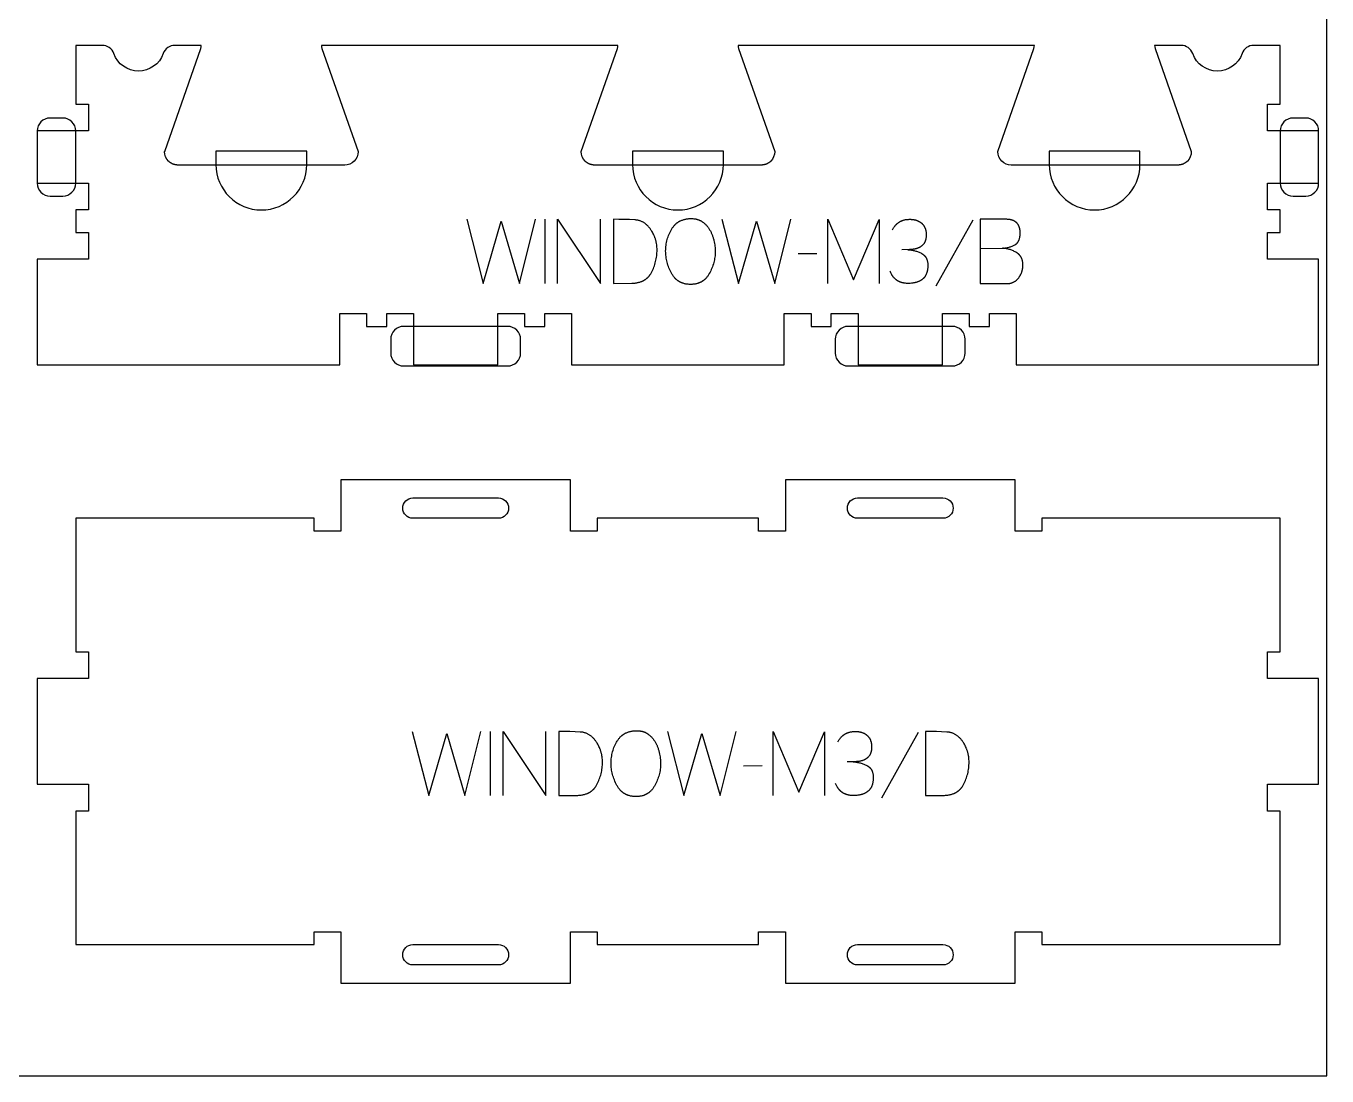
# Model space of a CAD drawing. Extents: x 0 to 4485, y 0 to 8771.
# Drawn here: x 2203 to 2812, y 3763 to 4254 of the extents above; entities that cross this region are included whole.
import ezdxf

# ---------------------------------------------------------------- set-up
doc = ezdxf.new("R2010")
doc.units = 0
for name, color, linetype in [('0_SHEET_SPRUCEPLY_2440X122', 1, 'CONTINUOUS'), ('1_ANYTOOL_1MMDEEP_LABELS_S', 2, 'CONTINUOUS'), ('3_ANYTOOL_CUTTHROUGH_INSID', 4, 'CONTINUOUS'), ('4_ANYTOOL_CUTTHROUGH_OUTSI', 5, 'CONTINUOUS'), ('5_ANYTOOL_HALF_MILL_9MM_IN', 3, 'CONTINUOUS')]:
    doc.layers.add(name, color=color, linetype=linetype)

msp = doc.modelspace()

# ---------------------------------------------------------------- linework, layer by layer
at = {"layer": '0_SHEET_SPRUCEPLY_2440X122'}
msp.add_lwpolyline([(371.7, 4982.59), (371.7, 3762.59), (2811.7, 3762.59), (2811.7, 4982.59)], close=True, dxfattribs=at)
at = {"layer": '1_ANYTOOL_1MMDEEP_LABELS_S', "color": 2}
for points in [[(2409.27, 4163.51), (2416.98, 4133.51), (2425.42, 4162.61), (2433.91, 4133.51), (2441.41, 4163.51)], [(2445.78, 4163.51), (2445.78, 4133.51)], [(2451.78, 4133.51), (2451.78, 4163.51), (2471.84, 4133.51), (2471.84, 4163.51)], [(2528.67, 4163.51), (2536.38, 4133.51), (2544.82, 4162.61), (2553.31, 4133.51), (2560.81, 4163.51)], [(2578.17, 4133.51), (2578.17, 4163.51), (2590.17, 4135.14), (2602.17, 4163.38), (2602.17, 4133.51)], [(2608.42, 4158.58), (2608.58, 4158.89), (2608.75, 4159.18), (2608.92, 4159.46), (2609.09, 4159.74), (2609.28, 4160), (2609.47, 4160.26), (2609.66, 4160.5), (2609.76, 4160.62), (2609.87, 4160.74), (2609.97, 4160.85), (2610.08, 4160.97), (2610.18, 4161.07), (2610.29, 4161.18), (2610.4, 4161.29), (2610.51, 4161.39), (2610.62, 4161.49), (2610.74, 4161.59), (2610.86, 4161.68), (2610.97, 4161.77), (2611.09, 4161.86), (2611.21, 4161.95), (2611.34, 4162.04), (2611.46, 4162.12), (2611.59, 4162.2), (2611.71, 4162.28), (2611.84, 4162.36), (2611.97, 4162.43), (2612.1, 4162.5), (2612.24, 4162.57), (2612.37, 4162.63), (2612.51, 4162.7), (2612.65, 4162.76), (2612.79, 4162.82), (2612.93, 4162.87), (2613.07, 4162.93), (2613.21, 4162.98), (2613.36, 4163.03), (2613.51, 4163.08), (2613.66, 4163.12), (2613.96, 4163.2), (2614.27, 4163.28), (2614.58, 4163.34), (2614.91, 4163.39), (2615.23, 4163.43), (2615.57, 4163.47), (2615.91, 4163.49), (2616.26, 4163.51), (2616.61, 4163.51), (2616.82, 4163.51), (2617.03, 4163.5), (2617.23, 4163.49), (2617.44, 4163.48), (2617.64, 4163.47), (2617.83, 4163.45), (2618.03, 4163.42), (2618.22, 4163.39), (2618.41, 4163.36), (2618.6, 4163.33), (2618.79, 4163.29), (2618.97, 4163.25), (2619.15, 4163.2), (2619.33, 4163.15), (2619.51, 4163.1), (2619.68, 4163.04), (2619.85, 4162.98), (2620.02, 4162.91), (2620.18, 4162.85), (2620.35, 4162.77), (2620.51, 4162.7), (2620.67, 4162.62), (2620.82, 4162.54), (2620.98, 4162.45), (2621.13, 4162.36), (2621.28, 4162.27), (2621.42, 4162.17), (2621.57, 4162.07), (2621.71, 4161.96), (2621.85, 4161.85), (2621.98, 4161.74), (2622.12, 4161.63), (2622.25, 4161.51), (2622.37, 4161.38), (2622.49, 4161.26), (2622.61, 4161.13), (2622.73, 4161), (2622.84, 4160.86), (2622.94, 4160.72), (2623.04, 4160.58), (2623.14, 4160.44), (2623.23, 4160.29), (2623.32, 4160.14), (2623.4, 4159.99), (2623.48, 4159.83), (2623.56, 4159.67), (2623.63, 4159.51), (2623.7, 4159.34), (2623.76, 4159.17), (2623.82, 4159), (2623.87, 4158.83), (2623.92, 4158.65), (2623.97, 4158.47), (2624.01, 4158.28), (2624.05, 4158.1), (2624.08, 4157.91), (2624.11, 4157.71), (2624.13, 4157.51), (2624.16, 4157.31), (2624.17, 4157.11), (2624.18, 4156.91), (2624.19, 4156.7), (2624.2, 4156.48), (2624.19, 4155.93), (2624.18, 4155.59), (2624.15, 4155.27), (2624.12, 4154.96), (2624.08, 4154.66), (2624.06, 4154.51), (2624.03, 4154.37), (2624, 4154.22), (2623.97, 4154.09), (2623.94, 4153.95), (2623.91, 4153.81), (2623.87, 4153.68), (2623.83, 4153.55), (2623.79, 4153.43), (2623.74, 4153.31), (2623.7, 4153.18), (2623.65, 4153.07), (2623.6, 4152.95), (2623.54, 4152.84), (2623.49, 4152.73), (2623.43, 4152.62), (2623.37, 4152.51), (2623.31, 4152.41), (2623.24, 4152.31), (2623.18, 4152.21), (2623.11, 4152.12), (2623.04, 4152.03), (2622.89, 4151.85), (2622.74, 4151.67), (2622.58, 4151.51), (2622.42, 4151.35), (2622.34, 4151.27), (2622.26, 4151.2), (2622.18, 4151.13), (2622.09, 4151.05), (2622.01, 4150.98), (2621.92, 4150.91), (2621.83, 4150.85), (2621.74, 4150.78), (2621.65, 4150.72), (2621.56, 4150.66), (2621.47, 4150.6), (2621.37, 4150.54), (2621.28, 4150.48), (2621.18, 4150.43), (2621.09, 4150.37), (2620.99, 4150.32), (2620.89, 4150.27), (2620.79, 4150.22), (2620.69, 4150.18), (2620.59, 4150.13), (2620.48, 4150.09), (2620.38, 4150.05), (2620.17, 4149.97), (2619.95, 4149.9), (2619.73, 4149.83), (2619.51, 4149.76), (2619.29, 4149.7), (2619.07, 4149.65), (2618.84, 4149.6), (2618.61, 4149.55), (2618.38, 4149.51), (2618.15, 4149.47), (2617.91, 4149.44), (2617.68, 4149.41), (2617.44, 4149.38), (2617.2, 4149.36), (2616.95, 4149.35), (2616.71, 4149.33), (2616.46, 4149.33), (2612.75, 4149.28)], [(2649.39, 4149.84), (2659.94, 4149.97), (2660.34, 4150), (2660.73, 4150.04), (2661.12, 4150.09), (2661.5, 4150.15), (2661.88, 4150.21), (2662.25, 4150.29), (2662.61, 4150.37), (2662.97, 4150.47), (2663.33, 4150.57), (2663.68, 4150.68), (2664.02, 4150.8), (2664.36, 4150.93), (2664.69, 4151.07), (2665.02, 4151.21), (2665.34, 4151.37), (2665.66, 4151.53), (2665.74, 4151.58), (2665.81, 4151.62), (2665.89, 4151.67), (2665.96, 4151.71), (2666.04, 4151.76), (2666.11, 4151.81), (2666.18, 4151.86), (2666.25, 4151.91), (2666.31, 4151.97), (2666.38, 4152.02), (2666.45, 4152.08), (2666.51, 4152.14), (2666.57, 4152.2), (2666.64, 4152.26), (2666.7, 4152.32), (2666.76, 4152.38), (2666.81, 4152.45), (2666.87, 4152.51), (2666.93, 4152.58), (2666.98, 4152.65), (2667.03, 4152.72), (2667.09, 4152.79), (2667.14, 4152.87), (2667.19, 4152.94), (2667.23, 4153.02), (2667.28, 4153.09), (2667.33, 4153.17), (2667.37, 4153.25), (2667.42, 4153.33), (2667.46, 4153.42), (2667.5, 4153.5), (2667.54, 4153.58), (2667.58, 4153.67), (2667.62, 4153.76), (2667.69, 4153.94), (2667.75, 4154.13), (2667.81, 4154.32), (2667.87, 4154.51), (2667.92, 4154.72), (2667.97, 4154.92), (2668.01, 4155.14), (2668.05, 4155.36), (2668.08, 4155.58), (2668.1, 4155.81), (2668.13, 4156.04), (2668.14, 4156.29), (2668.16, 4156.53), (2668.16, 4156.78), (2668.17, 4157.04), (2668.16, 4157.44), (2668.15, 4157.63), (2668.14, 4157.82), (2668.13, 4158.01), (2668.11, 4158.2), (2668.09, 4158.38), (2668.06, 4158.56), (2668.03, 4158.73), (2668, 4158.9), (2667.97, 4159.07), (2667.93, 4159.24), (2667.89, 4159.4), (2667.85, 4159.56), (2667.8, 4159.72), (2667.75, 4159.87), (2667.69, 4160.02), (2667.64, 4160.17), (2667.58, 4160.31), (2667.51, 4160.45), (2667.45, 4160.59), (2667.38, 4160.72), (2667.3, 4160.86), (2667.23, 4160.98), (2667.15, 4161.11), (2667.06, 4161.23), (2666.98, 4161.35), (2666.89, 4161.46), (2666.79, 4161.58), (2666.7, 4161.68), (2666.6, 4161.79), (2666.49, 4161.89), (2666.39, 4161.99), (2666.28, 4162.09), (2666.17, 4162.18), (2666.05, 4162.27), (2665.93, 4162.36), (2665.81, 4162.44), (2665.68, 4162.52), (2665.55, 4162.6), (2665.42, 4162.68), (2665.29, 4162.75), (2665.15, 4162.81), (2665.01, 4162.88), (2664.86, 4162.94), (2664.71, 4163), (2664.56, 4163.05), (2664.41, 4163.11), (2664.25, 4163.16), (2664.09, 4163.2), (2663.92, 4163.24), (2663.75, 4163.28), (2663.58, 4163.32), (2663.41, 4163.35), (2663.23, 4163.38), (2663.05, 4163.41), (2662.86, 4163.43), (2662.68, 4163.45), (2662.48, 4163.47), (2662.29, 4163.49), (2661.89, 4163.51), (2661.48, 4163.51), (2649.39, 4163.51)], [(2649.39, 4163.51), (2649.39, 4133.51), (2659.08, 4133.51), (2661.61, 4133.43), (2661.84, 4133.42), (2662.06, 4133.42), (2662.29, 4133.43), (2662.51, 4133.44), (2662.72, 4133.46), (2662.93, 4133.48), (2663.14, 4133.51), (2663.35, 4133.54), (2663.55, 4133.58), (2663.76, 4133.62), (2663.95, 4133.67), (2664.15, 4133.73), (2664.34, 4133.79), (2664.53, 4133.86), (2664.71, 4133.93), (2664.89, 4134.01), (2665.07, 4134.09), (2665.25, 4134.18), (2665.42, 4134.28), (2665.59, 4134.38), (2665.75, 4134.48), (2665.92, 4134.6), (2666.08, 4134.71), (2666.23, 4134.84), (2666.39, 4134.96), (2666.54, 4135.1), (2666.68, 4135.24), (2666.83, 4135.38), (2666.97, 4135.53), (2667.11, 4135.69), (2667.24, 4135.85), (2667.37, 4136.02), (2667.5, 4136.19), (2667.62, 4136.36), (2667.74, 4136.53), (2667.86, 4136.71), (2667.97, 4136.88), (2668.08, 4137.06), (2668.18, 4137.24), (2668.28, 4137.42), (2668.38, 4137.6), (2668.47, 4137.78), (2668.56, 4137.96), (2668.64, 4138.14), (2668.72, 4138.33), (2668.79, 4138.51), (2668.87, 4138.7), (2668.93, 4138.88), (2668.99, 4139.07), (2669.05, 4139.26), (2669.11, 4139.45), (2669.16, 4139.65), (2669.21, 4139.84), (2669.25, 4140.03), (2669.29, 4140.23), (2669.32, 4140.43), (2669.35, 4140.62), (2669.38, 4140.82), (2669.4, 4141.02), (2669.42, 4141.22), (2669.43, 4141.43), (2669.44, 4141.63), (2669.45, 4141.83), (2669.45, 4142.04), (2669.45, 4142.29), (2669.44, 4142.54), (2669.43, 4142.78), (2669.41, 4143.02), (2669.38, 4143.26), (2669.35, 4143.49), (2669.31, 4143.71), (2669.27, 4143.93), (2669.22, 4144.15), (2669.17, 4144.36), (2669.11, 4144.57), (2669.04, 4144.77), (2668.97, 4144.97), (2668.89, 4145.16), (2668.81, 4145.35), (2668.72, 4145.54), (2668.68, 4145.63), (2668.63, 4145.72), (2668.58, 4145.81), (2668.53, 4145.89), (2668.48, 4145.98), (2668.42, 4146.07), (2668.37, 4146.15), (2668.31, 4146.23), (2668.26, 4146.32), (2668.2, 4146.4), (2668.14, 4146.48), (2668.07, 4146.55), (2668.01, 4146.63), (2667.95, 4146.71), (2667.88, 4146.78), (2667.81, 4146.86), (2667.74, 4146.93), (2667.67, 4147), (2667.6, 4147.07), (2667.53, 4147.14), (2667.45, 4147.21), (2667.38, 4147.28), (2667.22, 4147.41), (2667.06, 4147.54), (2666.89, 4147.66), (2666.72, 4147.78), (2666.54, 4147.89), (2666.17, 4148.11), (2665.8, 4148.31), (2665.42, 4148.5), (2665.03, 4148.69), (2664.64, 4148.86), (2664.24, 4149.02), (2663.84, 4149.16), (2663.43, 4149.3), (2663.01, 4149.42), (2662.59, 4149.54), (2662.17, 4149.64), (2661.73, 4149.73), (2661.29, 4149.8), (2660.85, 4149.87), (2660.4, 4149.93), (2659.94, 4149.97)], [(2645.97, 4163.04), (2628.78, 4132.27)], [(2573.02, 4147.4), (2564.24, 4147.31)], [(2615.54, 4149.28), (2615.97, 4149.26), (2616.41, 4149.22), (2616.84, 4149.17), (2617.26, 4149.11), (2617.68, 4149.04), (2618.09, 4148.96), (2618.51, 4148.87), (2618.91, 4148.76), (2619.31, 4148.65), (2619.71, 4148.52), (2620.11, 4148.39), (2620.5, 4148.24), (2620.88, 4148.08), (2621.26, 4147.92), (2621.64, 4147.74), (2622.01, 4147.55), (2622.19, 4147.45), (2622.37, 4147.34), (2622.45, 4147.29), (2622.54, 4147.23), (2622.62, 4147.18), (2622.7, 4147.12), (2622.78, 4147.06), (2622.86, 4147), (2622.94, 4146.94), (2623.01, 4146.87), (2623.09, 4146.81), (2623.16, 4146.74), (2623.23, 4146.68), (2623.3, 4146.61), (2623.37, 4146.54), (2623.44, 4146.47), (2623.5, 4146.4), (2623.57, 4146.33), (2623.63, 4146.26), (2623.69, 4146.18), (2623.75, 4146.1), (2623.81, 4146.03), (2623.87, 4145.95), (2623.92, 4145.87), (2623.98, 4145.79), (2624.03, 4145.71), (2624.08, 4145.62), (2624.13, 4145.54), (2624.18, 4145.45), (2624.23, 4145.37), (2624.27, 4145.28), (2624.32, 4145.19), (2624.36, 4145.1), (2624.4, 4145.01), (2624.44, 4144.91), (2624.48, 4144.82), (2624.55, 4144.63), (2624.62, 4144.43), (2624.68, 4144.23), (2624.73, 4144.03), (2624.78, 4143.81), (2624.82, 4143.6), (2624.86, 4143.38), (2624.89, 4143.15), (2624.92, 4142.92), (2624.94, 4142.69), (2624.95, 4142.45), (2624.96, 4142.2), (2624.97, 4141.95), (2624.96, 4141.68), (2624.96, 4141.4), (2624.94, 4141.13), (2624.93, 4140.87), (2624.91, 4140.61), (2624.88, 4140.36), (2624.85, 4140.11), (2624.81, 4139.86), (2624.77, 4139.62), (2624.72, 4139.39), (2624.67, 4139.16), (2624.62, 4138.93), (2624.56, 4138.72), (2624.49, 4138.5), (2624.42, 4138.29), (2624.34, 4138.09), (2624.26, 4137.89), (2624.18, 4137.69), (2624.09, 4137.5), (2624, 4137.32), (2623.9, 4137.14), (2623.79, 4136.96), (2623.68, 4136.79), (2623.57, 4136.63), (2623.45, 4136.47), (2623.33, 4136.31), (2623.2, 4136.16), (2623.13, 4136.09), (2623.06, 4136.02), (2622.99, 4135.94), (2622.92, 4135.87), (2622.85, 4135.81), (2622.78, 4135.74), (2622.71, 4135.67), (2622.63, 4135.61), (2622.48, 4135.48), (2622.32, 4135.36), (2622.16, 4135.24), (2622, 4135.13), (2621.83, 4135.02), (2621.66, 4134.91), (2621.48, 4134.81), (2621.31, 4134.71), (2621.12, 4134.62), (2620.94, 4134.53), (2620.75, 4134.44), (2620.56, 4134.36), (2620.36, 4134.28), (2620.16, 4134.21), (2619.96, 4134.14), (2619.75, 4134.07), (2619.54, 4134), (2619.33, 4133.94), (2619.11, 4133.89), (2618.89, 4133.84), (2618.67, 4133.79), (2618.44, 4133.74), (2618.21, 4133.7), (2617.98, 4133.67), (2617.74, 4133.63), (2617.25, 4133.58), (2616.75, 4133.54), (2616.24, 4133.52), (2615.71, 4133.51), (2615.33, 4133.52), (2614.95, 4133.53), (2614.59, 4133.56), (2614.23, 4133.6), (2613.88, 4133.65), (2613.7, 4133.68), (2613.53, 4133.71), (2613.36, 4133.75), (2613.2, 4133.78), (2613.03, 4133.82), (2612.87, 4133.87), (2612.71, 4133.91), (2612.55, 4133.96), (2612.39, 4134.01), (2612.24, 4134.07), (2612.08, 4134.13), (2611.93, 4134.18), (2611.78, 4134.25), (2611.63, 4134.31), (2611.49, 4134.38), (2611.35, 4134.45), (2611.2, 4134.53), (2611.06, 4134.6), (2610.93, 4134.68), (2610.79, 4134.76), (2610.66, 4134.85), (2610.52, 4134.94), (2610.39, 4135.03), (2610.26, 4135.12), (2610.14, 4135.22), (2610.01, 4135.31), (2609.89, 4135.42), (2609.77, 4135.52), (2609.65, 4135.63), (2609.53, 4135.74), (2609.42, 4135.85), (2609.31, 4135.97), (2609.2, 4136.08), (2609.09, 4136.21), (2608.98, 4136.33), (2608.87, 4136.46), (2608.77, 4136.59), (2608.67, 4136.72), (2608.57, 4136.85), (2608.47, 4136.99), (2608.38, 4137.13), (2608.28, 4137.27), (2608.19, 4137.42), (2608.1, 4137.57), (2607.93, 4137.88), (2607.76, 4138.19), (2607.6, 4138.52), (2607.45, 4138.86), (2607.31, 4139.21)], [(2383.73, 3923.84), (2391.44, 3893.84), (2399.89, 3922.94), (2408.37, 3893.84), (2415.87, 3923.84)], [(2420.24, 3923.84), (2420.24, 3893.84)], [(2426.24, 3893.84), (2426.24, 3923.84), (2446.3, 3893.84), (2446.3, 3923.84)], [(2503.13, 3923.84), (2510.84, 3893.84), (2519.29, 3922.94), (2527.77, 3893.84), (2535.27, 3923.84)], [(2552.63, 3893.84), (2552.63, 3923.84), (2564.63, 3895.47), (2576.63, 3923.71), (2576.63, 3893.84)], [(2582.89, 3918.91), (2583.05, 3919.21), (2583.21, 3919.51), (2583.38, 3919.79), (2583.56, 3920.07), (2583.74, 3920.33), (2583.93, 3920.59), (2584.13, 3920.83), (2584.23, 3920.95), (2584.33, 3921.07), (2584.43, 3921.18), (2584.54, 3921.29), (2584.65, 3921.4), (2584.75, 3921.51), (2584.86, 3921.61), (2584.98, 3921.72), (2585.09, 3921.82), (2585.2, 3921.91), (2585.32, 3922.01), (2585.44, 3922.1), (2585.56, 3922.19), (2585.68, 3922.28), (2585.8, 3922.36), (2585.92, 3922.45), (2586.05, 3922.53), (2586.18, 3922.61), (2586.31, 3922.68), (2586.44, 3922.76), (2586.57, 3922.83), (2586.7, 3922.9), (2586.84, 3922.96), (2586.97, 3923.03), (2587.11, 3923.09), (2587.25, 3923.15), (2587.39, 3923.2), (2587.53, 3923.26), (2587.68, 3923.31), (2587.82, 3923.36), (2587.97, 3923.4), (2588.12, 3923.45), (2588.42, 3923.53), (2588.73, 3923.6), (2589.05, 3923.67), (2589.37, 3923.72), (2589.7, 3923.76), (2590.03, 3923.8), (2590.37, 3923.82), (2590.72, 3923.83), (2591.07, 3923.84), (2591.28, 3923.84), (2591.49, 3923.83), (2591.7, 3923.82), (2591.9, 3923.81), (2592.1, 3923.79), (2592.3, 3923.77), (2592.49, 3923.75), (2592.69, 3923.72), (2592.88, 3923.69), (2593.07, 3923.65), (2593.25, 3923.62), (2593.43, 3923.57), (2593.62, 3923.53), (2593.79, 3923.48), (2593.97, 3923.42), (2594.14, 3923.37), (2594.31, 3923.31), (2594.48, 3923.24), (2594.65, 3923.17), (2594.81, 3923.1), (2594.97, 3923.03), (2595.13, 3922.95), (2595.29, 3922.86), (2595.44, 3922.78), (2595.59, 3922.69), (2595.74, 3922.59), (2595.89, 3922.5), (2596.03, 3922.39), (2596.17, 3922.29), (2596.31, 3922.18), (2596.45, 3922.07), (2596.58, 3921.95), (2596.71, 3921.83), (2596.84, 3921.71), (2596.96, 3921.59), (2597.08, 3921.46), (2597.19, 3921.32), (2597.3, 3921.19), (2597.4, 3921.05), (2597.51, 3920.91), (2597.6, 3920.77), (2597.69, 3920.62), (2597.78, 3920.47), (2597.87, 3920.32), (2597.95, 3920.16), (2598.02, 3920), (2598.09, 3919.84), (2598.16, 3919.67), (2598.22, 3919.5), (2598.28, 3919.33), (2598.34, 3919.15), (2598.39, 3918.98), (2598.43, 3918.8), (2598.47, 3918.61), (2598.51, 3918.42), (2598.54, 3918.23), (2598.57, 3918.04), (2598.6, 3917.84), (2598.62, 3917.64), (2598.64, 3917.44), (2598.65, 3917.23), (2598.66, 3917.02), (2598.66, 3916.81), (2598.65, 3916.25), (2598.64, 3915.92), (2598.62, 3915.6), (2598.59, 3915.29), (2598.55, 3914.98), (2598.52, 3914.84), (2598.5, 3914.69), (2598.47, 3914.55), (2598.44, 3914.41), (2598.4, 3914.28), (2598.37, 3914.14), (2598.33, 3914.01), (2598.29, 3913.88), (2598.25, 3913.76), (2598.21, 3913.63), (2598.16, 3913.51), (2598.11, 3913.39), (2598.06, 3913.28), (2598.01, 3913.16), (2597.95, 3913.05), (2597.89, 3912.95), (2597.83, 3912.84), (2597.77, 3912.74), (2597.71, 3912.64), (2597.64, 3912.54), (2597.57, 3912.45), (2597.5, 3912.35), (2597.35, 3912.17), (2597.2, 3912), (2597.05, 3911.84), (2596.89, 3911.68), (2596.81, 3911.6), (2596.72, 3911.53), (2596.64, 3911.45), (2596.56, 3911.38), (2596.47, 3911.31), (2596.38, 3911.24), (2596.29, 3911.18), (2596.21, 3911.11), (2596.11, 3911.05), (2596.02, 3910.98), (2595.93, 3910.92), (2595.84, 3910.87), (2595.74, 3910.81), (2595.65, 3910.75), (2595.55, 3910.7), (2595.45, 3910.65), (2595.35, 3910.6), (2595.25, 3910.55), (2595.15, 3910.5), (2595.05, 3910.46), (2594.95, 3910.42), (2594.84, 3910.37), (2594.63, 3910.3), (2594.41, 3910.22), (2594.2, 3910.15), (2593.98, 3910.09), (2593.76, 3910.03), (2593.53, 3909.98), (2593.31, 3909.92), (2593.08, 3909.88), (2592.85, 3909.84), (2592.61, 3909.8), (2592.38, 3909.76), (2592.14, 3909.73), (2591.9, 3909.71), (2591.66, 3909.69), (2591.42, 3909.67), (2591.17, 3909.66), (2590.92, 3909.65), (2587.22, 3909.61)], [(2620.43, 3923.37), (2603.24, 3892.6)], [(2547.49, 3907.72), (2538.7, 3907.64)], [(2590, 3909.61), (2590.44, 3909.58), (2590.87, 3909.55), (2591.3, 3909.5), (2591.72, 3909.44), (2592.14, 3909.37), (2592.56, 3909.29), (2592.97, 3909.19), (2593.38, 3909.09), (2593.78, 3908.98), (2594.18, 3908.85), (2594.57, 3908.72), (2594.96, 3908.57), (2595.34, 3908.41), (2595.72, 3908.24), (2596.1, 3908.06), (2596.47, 3907.87), (2596.65, 3907.77), (2596.83, 3907.67), (2596.92, 3907.61), (2597, 3907.56), (2597.08, 3907.5), (2597.17, 3907.44), (2597.25, 3907.39), (2597.32, 3907.33), (2597.4, 3907.26), (2597.48, 3907.2), (2597.55, 3907.14), (2597.63, 3907.07), (2597.7, 3907.01), (2597.77, 3906.94), (2597.84, 3906.87), (2597.9, 3906.8), (2597.97, 3906.73), (2598.03, 3906.66), (2598.1, 3906.58), (2598.16, 3906.51), (2598.22, 3906.43), (2598.27, 3906.35), (2598.33, 3906.28), (2598.39, 3906.2), (2598.44, 3906.12), (2598.49, 3906.03), (2598.55, 3905.95), (2598.6, 3905.87), (2598.64, 3905.78), (2598.69, 3905.69), (2598.74, 3905.61), (2598.78, 3905.52), (2598.82, 3905.43), (2598.86, 3905.33), (2598.9, 3905.24), (2598.94, 3905.15), (2599.01, 3904.96), (2599.08, 3904.76), (2599.14, 3904.56), (2599.2, 3904.35), (2599.25, 3904.14), (2599.29, 3903.93), (2599.33, 3903.71), (2599.36, 3903.48), (2599.38, 3903.25), (2599.4, 3903.02), (2599.42, 3902.78), (2599.43, 3902.53), (2599.43, 3902.28), (2599.43, 3902), (2599.42, 3901.73), (2599.41, 3901.46), (2599.39, 3901.2), (2599.37, 3900.94), (2599.34, 3900.68), (2599.31, 3900.43), (2599.27, 3900.19), (2599.23, 3899.95), (2599.19, 3899.72), (2599.14, 3899.49), (2599.08, 3899.26), (2599.02, 3899.04), (2598.95, 3898.83), (2598.88, 3898.62), (2598.81, 3898.41), (2598.73, 3898.21), (2598.64, 3898.02), (2598.55, 3897.83), (2598.46, 3897.64), (2598.36, 3897.46), (2598.26, 3897.29), (2598.15, 3897.12), (2598.03, 3896.95), (2597.91, 3896.79), (2597.79, 3896.64), (2597.66, 3896.49), (2597.59, 3896.41), (2597.53, 3896.34), (2597.46, 3896.27), (2597.39, 3896.2), (2597.32, 3896.13), (2597.25, 3896.07), (2597.17, 3896), (2597.1, 3895.94), (2596.94, 3895.81), (2596.79, 3895.69), (2596.63, 3895.57), (2596.46, 3895.46), (2596.29, 3895.35), (2596.12, 3895.24), (2595.95, 3895.14), (2595.77, 3895.04), (2595.59, 3894.95), (2595.4, 3894.86), (2595.21, 3894.77), (2595.02, 3894.69), (2594.83, 3894.61), (2594.63, 3894.53), (2594.42, 3894.46), (2594.22, 3894.4), (2594.01, 3894.33), (2593.8, 3894.27), (2593.58, 3894.22), (2593.36, 3894.16), (2593.13, 3894.12), (2592.91, 3894.07), (2592.68, 3894.03), (2592.44, 3893.99), (2592.2, 3893.96), (2591.72, 3893.91), (2591.22, 3893.87), (2590.7, 3893.85), (2590.17, 3893.84), (2589.79, 3893.84), (2589.42, 3893.86), (2589.05, 3893.89), (2588.69, 3893.93), (2588.34, 3893.98), (2588.17, 3894.01), (2588, 3894.04), (2587.83, 3894.07), (2587.66, 3894.11), (2587.5, 3894.15), (2587.33, 3894.19), (2587.17, 3894.24), (2587.01, 3894.29), (2586.86, 3894.34), (2586.7, 3894.4), (2586.55, 3894.45), (2586.4, 3894.51), (2586.25, 3894.57), (2586.1, 3894.64), (2585.95, 3894.71), (2585.81, 3894.78), (2585.67, 3894.85), (2585.53, 3894.93), (2585.39, 3895.01), (2585.25, 3895.09), (2585.12, 3895.18), (2584.99, 3895.26), (2584.86, 3895.35), (2584.73, 3895.45), (2584.6, 3895.54), (2584.48, 3895.64), (2584.36, 3895.74), (2584.23, 3895.85), (2584.12, 3895.96), (2584, 3896.07), (2583.88, 3896.18), (2583.77, 3896.29), (2583.66, 3896.41), (2583.55, 3896.53), (2583.44, 3896.66), (2583.34, 3896.78), (2583.24, 3896.91), (2583.13, 3897.04), (2583.03, 3897.18), (2582.94, 3897.32), (2582.84, 3897.46), (2582.75, 3897.6), (2582.66, 3897.75), (2582.57, 3897.9), (2582.39, 3898.2), (2582.23, 3898.52), (2582.07, 3898.85), (2581.92, 3899.19), (2581.77, 3899.54)]]:
    msp.add_lwpolyline(points, dxfattribs=at)
for points in [[(2477.88, 4163.51), (2477.88, 4133.51), (2486.41, 4133.6), (2486.82, 4133.61), (2487.22, 4133.63), (2487.62, 4133.66), (2488.01, 4133.69), (2488.39, 4133.74), (2488.76, 4133.8), (2489.12, 4133.87), (2489.48, 4133.94), (2489.83, 4134.03), (2490.17, 4134.12), (2490.5, 4134.23), (2490.82, 4134.34), (2491.14, 4134.47), (2491.3, 4134.53), (2491.45, 4134.6), (2491.6, 4134.67), (2491.75, 4134.74), (2491.9, 4134.82), (2492.04, 4134.89), (2492.19, 4134.97), (2492.33, 4135.05), (2492.47, 4135.14), (2492.61, 4135.23), (2492.74, 4135.31), (2492.88, 4135.41), (2493.01, 4135.5), (2493.14, 4135.6), (2493.27, 4135.69), (2493.39, 4135.8), (2493.52, 4135.9), (2493.64, 4136), (2493.76, 4136.11), (2493.88, 4136.22), (2493.99, 4136.33), (2494.11, 4136.45), (2494.22, 4136.57), (2494.33, 4136.69), (2494.44, 4136.81), (2494.54, 4136.93), (2494.65, 4137.06), (2494.75, 4137.19), (2494.85, 4137.32), (2494.95, 4137.45), (2495.05, 4137.59), (2495.14, 4137.73), (2495.32, 4138.01), (2495.5, 4138.31), (2495.67, 4138.61), (2495.98, 4139.23), (2496.28, 4139.85), (2496.55, 4140.49), (2496.81, 4141.12), (2497.04, 4141.76), (2497.26, 4142.41), (2497.45, 4143.06), (2497.63, 4143.72), (2497.78, 4144.39), (2497.91, 4145.06), (2498.02, 4145.73), (2498.12, 4146.41), (2498.19, 4147.1), (2498.24, 4147.79), (2498.27, 4148.49), (2498.28, 4149.2), (2498.27, 4149.79), (2498.24, 4150.39), (2498.19, 4150.97), (2498.12, 4151.55), (2498.04, 4152.12), (2497.99, 4152.41), (2497.93, 4152.69), (2497.87, 4152.97), (2497.8, 4153.25), (2497.73, 4153.53), (2497.66, 4153.8), (2497.58, 4154.08), (2497.49, 4154.35), (2497.4, 4154.63), (2497.31, 4154.9), (2497.21, 4155.16), (2497.11, 4155.43), (2497, 4155.7), (2496.88, 4155.96), (2496.64, 4156.49), (2496.38, 4157.01), (2496.1, 4157.52), (2495.79, 4158.03), (2495.6, 4158.33), (2495.4, 4158.63), (2495.2, 4158.92), (2495, 4159.19), (2494.79, 4159.46), (2494.58, 4159.72), (2494.36, 4159.97), (2494.14, 4160.22), (2493.92, 4160.45), (2493.7, 4160.67), (2493.47, 4160.88), (2493.24, 4161.09), (2493, 4161.28), (2492.76, 4161.47), (2492.52, 4161.65), (2492.27, 4161.81), (2492.03, 4161.97), (2491.77, 4162.12), (2491.52, 4162.26), (2491.26, 4162.39), (2491, 4162.51), (2490.73, 4162.62), (2490.46, 4162.73), (2490.19, 4162.82), (2489.91, 4162.9), (2489.63, 4162.98), (2489.35, 4163.04), (2489.07, 4163.1), (2488.78, 4163.15), (2488.48, 4163.18), (2488.19, 4163.21), (2487.89, 4163.23), (2485.45, 4163.34), (2482.97, 4163.42), (2480.45, 4163.48)], [(2514.35, 4163.85), (2514.72, 4163.85), (2515.09, 4163.83), (2515.45, 4163.8), (2515.8, 4163.76), (2515.97, 4163.74), (2516.14, 4163.71), (2516.31, 4163.68), (2516.48, 4163.65), (2516.64, 4163.61), (2516.8, 4163.57), (2516.97, 4163.53), (2517.13, 4163.48), (2517.29, 4163.44), (2517.44, 4163.39), (2517.6, 4163.33), (2517.75, 4163.28), (2517.9, 4163.22), (2518.05, 4163.16), (2518.2, 4163.09), (2518.35, 4163.02), (2518.49, 4162.95), (2518.63, 4162.88), (2518.77, 4162.8), (2518.91, 4162.72), (2519.05, 4162.64), (2519.19, 4162.55), (2519.32, 4162.47), (2519.45, 4162.38), (2519.71, 4162.19), (2519.96, 4161.99), (2520.21, 4161.79), (2520.45, 4161.59), (2520.69, 4161.37), (2520.92, 4161.16), (2521.15, 4160.93), (2521.36, 4160.7), (2521.58, 4160.46), (2521.78, 4160.22), (2521.98, 4159.97), (2522.18, 4159.71), (2522.37, 4159.45), (2522.55, 4159.18), (2522.73, 4158.91), (2522.9, 4158.63), (2523.07, 4158.34), (2523.23, 4158.05), (2523.38, 4157.76), (2523.53, 4157.46), (2523.67, 4157.16), (2523.81, 4156.86), (2523.94, 4156.55), (2524.07, 4156.24), (2524.19, 4155.92), (2524.3, 4155.6), (2524.41, 4155.28), (2524.52, 4154.95), (2524.61, 4154.62), (2524.71, 4154.29), (2524.79, 4153.95), (2524.87, 4153.61), (2525.02, 4152.93), (2525.15, 4152.25), (2525.25, 4151.58), (2525.34, 4150.92), (2525.41, 4150.27), (2525.46, 4149.62), (2525.48, 4148.98), (2525.49, 4148.34), (2525.48, 4147.7), (2525.45, 4147.06), (2525.4, 4146.43), (2525.32, 4145.79), (2525.22, 4145.15), (2525.11, 4144.51), (2524.97, 4143.88), (2524.8, 4143.24), (2524.62, 4142.6), (2524.41, 4141.96), (2524.19, 4141.33), (2523.94, 4140.69), (2523.67, 4140.05), (2523.38, 4139.41), (2523.07, 4138.78), (2522.73, 4138.14), (2522.55, 4137.83), (2522.37, 4137.52), (2522.18, 4137.23), (2521.99, 4136.94), (2521.79, 4136.67), (2521.58, 4136.41), (2521.37, 4136.15), (2521.15, 4135.91), (2521.04, 4135.79), (2520.92, 4135.67), (2520.81, 4135.56), (2520.69, 4135.45), (2520.57, 4135.34), (2520.45, 4135.24), (2520.33, 4135.13), (2520.21, 4135.03), (2520.08, 4134.93), (2519.96, 4134.84), (2519.83, 4134.74), (2519.7, 4134.65), (2519.57, 4134.57), (2519.44, 4134.48), (2519.3, 4134.4), (2519.17, 4134.31), (2519.03, 4134.24), (2518.89, 4134.16), (2518.75, 4134.09), (2518.61, 4134.02), (2518.47, 4133.95), (2518.32, 4133.88), (2518.18, 4133.82), (2518.03, 4133.76), (2517.88, 4133.7), (2517.73, 4133.64), (2517.57, 4133.59), (2517.42, 4133.54), (2517.11, 4133.44), (2516.79, 4133.36), (2516.46, 4133.28), (2516.13, 4133.22), (2515.79, 4133.16), (2515.45, 4133.12), (2515.1, 4133.08), (2514.74, 4133.06), (2514.38, 4133.04), (2514.01, 4133.04), (2513.63, 4133.04), (2513.25, 4133.06), (2512.88, 4133.09), (2512.52, 4133.12), (2512.16, 4133.17), (2511.81, 4133.22), (2511.47, 4133.29), (2511.14, 4133.36), (2510.81, 4133.45), (2510.48, 4133.55), (2510.33, 4133.6), (2510.17, 4133.65), (2510.01, 4133.71), (2509.86, 4133.77), (2509.71, 4133.83), (2509.56, 4133.9), (2509.41, 4133.96), (2509.26, 4134.03), (2509.12, 4134.1), (2508.97, 4134.18), (2508.83, 4134.26), (2508.69, 4134.34), (2508.55, 4134.42), (2508.41, 4134.5), (2508.28, 4134.59), (2508.14, 4134.68), (2508.01, 4134.77), (2507.88, 4134.87), (2507.75, 4134.97), (2507.63, 4135.07), (2507.5, 4135.17), (2507.38, 4135.27), (2507.25, 4135.38), (2507.13, 4135.49), (2507.01, 4135.6), (2506.9, 4135.72), (2506.78, 4135.84), (2506.67, 4135.96), (2506.56, 4136.08), (2506.45, 4136.21), (2506.23, 4136.46), (2506.02, 4136.73), (2505.82, 4137.01), (2505.62, 4137.3), (2505.43, 4137.6), (2505.25, 4137.91), (2505.07, 4138.23), (2504.74, 4138.87), (2504.43, 4139.52), (2504.13, 4140.17), (2503.86, 4140.82), (2503.62, 4141.47), (2503.39, 4142.12), (2503.18, 4142.77), (2503, 4143.42), (2502.84, 4144.07), (2502.7, 4144.72), (2502.58, 4145.38), (2502.48, 4146.03), (2502.41, 4146.68), (2502.35, 4147.33), (2502.32, 4147.99), (2502.31, 4148.64), (2502.32, 4149.33), (2502.35, 4150.02), (2502.41, 4150.7), (2502.49, 4151.38), (2502.59, 4152.05), (2502.72, 4152.71), (2502.86, 4153.37), (2503.03, 4154.02), (2503.22, 4154.67), (2503.44, 4155.31), (2503.68, 4155.95), (2503.94, 4156.58), (2504.22, 4157.2), (2504.52, 4157.82), (2504.85, 4158.43), (2505.2, 4159.03), (2505.39, 4159.33), (2505.58, 4159.62), (2505.77, 4159.89), (2505.98, 4160.16), (2506.19, 4160.42), (2506.4, 4160.67), (2506.63, 4160.91), (2506.86, 4161.14), (2506.98, 4161.25), (2507.1, 4161.36), (2507.22, 4161.47), (2507.34, 4161.58), (2507.46, 4161.68), (2507.59, 4161.78), (2507.72, 4161.88), (2507.84, 4161.97), (2507.98, 4162.06), (2508.11, 4162.15), (2508.24, 4162.24), (2508.38, 4162.33), (2508.51, 4162.41), (2508.65, 4162.49), (2508.79, 4162.57), (2508.94, 4162.65), (2509.08, 4162.72), (2509.22, 4162.79), (2509.52, 4162.93), (2509.82, 4163.06), (2510.13, 4163.18), (2510.45, 4163.28), (2510.77, 4163.38), (2511.1, 4163.47), (2511.43, 4163.55), (2511.78, 4163.62), (2512.12, 4163.68), (2512.48, 4163.74), (2512.84, 4163.78), (2513.21, 4163.81), (2513.58, 4163.84), (2513.96, 4163.85)], [(2452.34, 3923.84), (2452.34, 3893.84), (2460.87, 3893.92), (2461.28, 3893.93), (2461.69, 3893.95), (2462.08, 3893.98), (2462.47, 3894.02), (2462.85, 3894.07), (2463.22, 3894.13), (2463.59, 3894.19), (2463.94, 3894.27), (2464.29, 3894.36), (2464.63, 3894.45), (2464.96, 3894.56), (2465.29, 3894.67), (2465.61, 3894.79), (2465.76, 3894.86), (2465.91, 3894.93), (2466.07, 3895), (2466.22, 3895.07), (2466.36, 3895.14), (2466.51, 3895.22), (2466.65, 3895.3), (2466.79, 3895.38), (2466.93, 3895.47), (2467.07, 3895.55), (2467.21, 3895.64), (2467.34, 3895.73), (2467.47, 3895.83), (2467.6, 3895.92), (2467.73, 3896.02), (2467.86, 3896.12), (2467.98, 3896.23), (2468.1, 3896.33), (2468.22, 3896.44), (2468.34, 3896.55), (2468.46, 3896.66), (2468.57, 3896.78), (2468.68, 3896.89), (2468.79, 3897.01), (2468.9, 3897.14), (2469.01, 3897.26), (2469.11, 3897.39), (2469.21, 3897.52), (2469.32, 3897.65), (2469.41, 3897.78), (2469.51, 3897.92), (2469.6, 3898.06), (2469.79, 3898.34), (2469.96, 3898.64), (2470.13, 3898.94), (2470.45, 3899.56), (2470.74, 3900.18), (2471.02, 3900.81), (2471.27, 3901.45), (2471.51, 3902.09), (2471.72, 3902.74), (2471.92, 3903.39), (2472.09, 3904.05), (2472.24, 3904.71), (2472.38, 3905.38), (2472.49, 3906.06), (2472.58, 3906.74), (2472.65, 3907.43), (2472.7, 3908.12), (2472.73, 3908.82), (2472.74, 3909.52), (2472.73, 3910.12), (2472.71, 3910.71), (2472.66, 3911.3), (2472.59, 3911.88), (2472.5, 3912.45), (2472.45, 3912.73), (2472.39, 3913.02), (2472.33, 3913.3), (2472.27, 3913.58), (2472.2, 3913.85), (2472.12, 3914.13), (2472.04, 3914.41), (2471.96, 3914.68), (2471.87, 3914.95), (2471.77, 3915.22), (2471.67, 3915.49), (2471.57, 3915.76), (2471.46, 3916.03), (2471.35, 3916.29), (2471.1, 3916.82), (2470.84, 3917.33), (2470.56, 3917.85), (2470.26, 3918.35), (2470.06, 3918.66), (2469.87, 3918.96), (2469.66, 3919.24), (2469.46, 3919.52), (2469.25, 3919.79), (2469.04, 3920.05), (2468.83, 3920.3), (2468.61, 3920.54), (2468.39, 3920.77), (2468.16, 3921), (2467.93, 3921.21), (2467.7, 3921.42), (2467.47, 3921.61), (2467.23, 3921.8), (2466.98, 3921.97), (2466.74, 3922.14), (2466.49, 3922.3), (2466.24, 3922.45), (2465.98, 3922.59), (2465.72, 3922.72), (2465.46, 3922.84), (2465.2, 3922.95), (2464.93, 3923.05), (2464.65, 3923.15), (2464.38, 3923.23), (2464.1, 3923.31), (2463.82, 3923.37), (2463.53, 3923.43), (2463.24, 3923.47), (2462.95, 3923.51), (2462.65, 3923.54), (2462.35, 3923.56), (2459.92, 3923.67), (2457.44, 3923.75), (2454.91, 3923.81)], [(2488.82, 3924.18), (2489.19, 3924.18), (2489.55, 3924.16), (2489.91, 3924.13), (2490.26, 3924.09), (2490.43, 3924.06), (2490.6, 3924.04), (2490.77, 3924.01), (2490.94, 3923.97), (2491.1, 3923.94), (2491.27, 3923.9), (2491.43, 3923.86), (2491.59, 3923.81), (2491.75, 3923.76), (2491.91, 3923.71), (2492.06, 3923.66), (2492.21, 3923.6), (2492.37, 3923.54), (2492.52, 3923.48), (2492.66, 3923.42), (2492.81, 3923.35), (2492.95, 3923.28), (2493.1, 3923.21), (2493.24, 3923.13), (2493.38, 3923.05), (2493.51, 3922.97), (2493.65, 3922.88), (2493.78, 3922.79), (2493.92, 3922.7), (2494.18, 3922.52), (2494.43, 3922.32), (2494.68, 3922.12), (2494.92, 3921.91), (2495.16, 3921.7), (2495.39, 3921.48), (2495.61, 3921.26), (2495.83, 3921.03), (2496.04, 3920.79), (2496.25, 3920.55), (2496.45, 3920.3), (2496.64, 3920.04), (2496.83, 3919.78), (2497.02, 3919.51), (2497.19, 3919.23), (2497.37, 3918.95), (2497.53, 3918.67), (2497.69, 3918.38), (2497.85, 3918.08), (2498, 3917.79), (2498.14, 3917.49), (2498.28, 3917.18), (2498.41, 3916.88), (2498.53, 3916.56), (2498.65, 3916.25), (2498.77, 3915.93), (2498.88, 3915.61), (2498.98, 3915.28), (2499.08, 3914.95), (2499.17, 3914.62), (2499.26, 3914.28), (2499.34, 3913.94), (2499.48, 3913.26), (2499.61, 3912.58), (2499.72, 3911.91), (2499.8, 3911.25), (2499.87, 3910.59), (2499.92, 3909.94), (2499.95, 3909.3), (2499.96, 3908.67), (2499.95, 3908.03), (2499.92, 3907.39), (2499.86, 3906.75), (2499.79, 3906.12), (2499.69, 3905.48), (2499.57, 3904.84), (2499.43, 3904.2), (2499.27, 3903.57), (2499.08, 3902.93), (2498.88, 3902.29), (2498.65, 3901.65), (2498.4, 3901.02), (2498.13, 3900.38), (2497.84, 3899.74), (2497.53, 3899.1), (2497.19, 3898.47), (2497.02, 3898.15), (2496.84, 3897.85), (2496.65, 3897.56), (2496.45, 3897.27), (2496.25, 3897), (2496.05, 3896.73), (2495.83, 3896.48), (2495.61, 3896.24), (2495.5, 3896.12), (2495.39, 3896), (2495.27, 3895.89), (2495.15, 3895.78), (2495.04, 3895.67), (2494.92, 3895.56), (2494.8, 3895.46), (2494.67, 3895.36), (2494.55, 3895.26), (2494.42, 3895.17), (2494.29, 3895.07), (2494.16, 3894.98), (2494.03, 3894.89), (2493.9, 3894.81), (2493.77, 3894.72), (2493.63, 3894.64), (2493.49, 3894.56), (2493.36, 3894.49), (2493.22, 3894.41), (2493.07, 3894.34), (2492.93, 3894.27), (2492.79, 3894.21), (2492.64, 3894.15), (2492.49, 3894.08), (2492.34, 3894.03), (2492.19, 3893.97), (2492.04, 3893.92), (2491.88, 3893.87), (2491.57, 3893.77), (2491.25, 3893.69), (2490.93, 3893.61), (2490.59, 3893.55), (2490.26, 3893.49), (2489.91, 3893.45), (2489.56, 3893.41), (2489.21, 3893.39), (2488.84, 3893.37), (2488.47, 3893.37), (2488.09, 3893.37), (2487.71, 3893.39), (2487.35, 3893.41), (2486.98, 3893.45), (2486.63, 3893.49), (2486.28, 3893.55), (2485.94, 3893.62), (2485.6, 3893.69), (2485.27, 3893.78), (2484.95, 3893.87), (2484.79, 3893.93), (2484.63, 3893.98), (2484.48, 3894.04), (2484.32, 3894.1), (2484.17, 3894.16), (2484.02, 3894.22), (2483.87, 3894.29), (2483.73, 3894.36), (2483.58, 3894.43), (2483.44, 3894.51), (2483.29, 3894.58), (2483.15, 3894.66), (2483.01, 3894.75), (2482.88, 3894.83), (2482.74, 3894.92), (2482.61, 3895.01), (2482.48, 3895.1), (2482.35, 3895.2), (2482.22, 3895.29), (2482.09, 3895.39), (2481.96, 3895.5), (2481.84, 3895.6), (2481.72, 3895.71), (2481.6, 3895.82), (2481.48, 3895.93), (2481.36, 3896.05), (2481.25, 3896.16), (2481.13, 3896.28), (2481.02, 3896.41), (2480.91, 3896.53), (2480.69, 3896.79), (2480.48, 3897.06), (2480.28, 3897.34), (2480.09, 3897.63), (2479.9, 3897.93), (2479.71, 3898.23), (2479.54, 3898.55), (2479.2, 3899.2), (2478.89, 3899.85), (2478.6, 3900.5), (2478.33, 3901.15), (2478.08, 3901.8), (2477.85, 3902.45), (2477.65, 3903.1), (2477.46, 3903.75), (2477.3, 3904.4), (2477.16, 3905.05), (2477.04, 3905.7), (2476.95, 3906.36), (2476.87, 3907.01), (2476.82, 3907.66), (2476.78, 3908.31), (2476.77, 3908.97), (2476.78, 3909.66), (2476.82, 3910.35), (2476.87, 3911.03), (2476.95, 3911.71), (2477.06, 3912.38), (2477.18, 3913.04), (2477.33, 3913.7), (2477.5, 3914.35), (2477.69, 3915), (2477.9, 3915.64), (2478.14, 3916.27), (2478.4, 3916.9), (2478.68, 3917.53), (2478.99, 3918.14), (2479.32, 3918.75), (2479.67, 3919.36), (2479.85, 3919.66), (2480.04, 3919.94), (2480.24, 3920.22), (2480.44, 3920.49), (2480.65, 3920.75), (2480.87, 3921), (2481.09, 3921.24), (2481.32, 3921.47), (2481.44, 3921.58), (2481.56, 3921.69), (2481.68, 3921.8), (2481.8, 3921.9), (2481.93, 3922.01), (2482.05, 3922.11), (2482.18, 3922.2), (2482.31, 3922.3), (2482.44, 3922.39), (2482.57, 3922.48), (2482.71, 3922.57), (2482.84, 3922.66), (2482.98, 3922.74), (2483.12, 3922.82), (2483.26, 3922.9), (2483.4, 3922.98), (2483.54, 3923.05), (2483.69, 3923.12), (2483.98, 3923.26), (2484.29, 3923.39), (2484.6, 3923.5), (2484.91, 3923.61), (2485.23, 3923.71), (2485.56, 3923.8), (2485.9, 3923.88), (2486.24, 3923.95), (2486.59, 3924.01), (2486.94, 3924.06), (2487.3, 3924.11), (2487.67, 3924.14), (2488.05, 3924.16), (2488.43, 3924.18)], [(2623.86, 3923.84), (2623.86, 3893.84), (2632.39, 3893.92), (2632.8, 3893.93), (2633.2, 3893.95), (2633.6, 3893.98), (2633.98, 3894.02), (2634.36, 3894.07), (2634.74, 3894.13), (2635.1, 3894.19), (2635.46, 3894.27), (2635.81, 3894.36), (2636.15, 3894.45), (2636.48, 3894.56), (2636.8, 3894.67), (2637.12, 3894.79), (2637.28, 3894.86), (2637.43, 3894.93), (2637.58, 3895), (2637.73, 3895.07), (2637.88, 3895.14), (2638.02, 3895.22), (2638.17, 3895.3), (2638.31, 3895.38), (2638.45, 3895.47), (2638.59, 3895.55), (2638.72, 3895.64), (2638.86, 3895.73), (2638.99, 3895.83), (2639.12, 3895.92), (2639.25, 3896.02), (2639.37, 3896.12), (2639.49, 3896.23), (2639.62, 3896.33), (2639.74, 3896.44), (2639.86, 3896.55), (2639.97, 3896.66), (2640.09, 3896.78), (2640.2, 3896.89), (2640.31, 3897.01), (2640.42, 3897.14), (2640.52, 3897.26), (2640.63, 3897.39), (2640.73, 3897.52), (2640.83, 3897.65), (2640.93, 3897.78), (2641.02, 3897.92), (2641.12, 3898.06), (2641.3, 3898.34), (2641.48, 3898.64), (2641.64, 3898.94), (2641.96, 3899.56), (2642.26, 3900.18), (2642.53, 3900.81), (2642.79, 3901.45), (2643.02, 3902.09), (2643.24, 3902.74), (2643.43, 3903.39), (2643.61, 3904.05), (2643.76, 3904.71), (2643.89, 3905.38), (2644, 3906.06), (2644.1, 3906.74), (2644.17, 3907.43), (2644.22, 3908.12), (2644.25, 3908.82), (2644.26, 3909.52), (2644.25, 3910.12), (2644.22, 3910.71), (2644.17, 3911.3), (2644.1, 3911.88), (2644.02, 3912.45), (2643.96, 3912.73), (2643.91, 3913.02), (2643.85, 3913.3), (2643.78, 3913.58), (2643.71, 3913.85), (2643.64, 3914.13), (2643.56, 3914.41), (2643.47, 3914.68), (2643.38, 3914.95), (2643.29, 3915.22), (2643.19, 3915.49), (2643.08, 3915.76), (2642.97, 3916.03), (2642.86, 3916.29), (2642.62, 3916.82), (2642.36, 3917.33), (2642.07, 3917.85), (2641.77, 3918.35), (2641.58, 3918.66), (2641.38, 3918.96), (2641.18, 3919.24), (2640.97, 3919.52), (2640.77, 3919.79), (2640.55, 3920.05), (2640.34, 3920.3), (2640.12, 3920.54), (2639.9, 3920.77), (2639.67, 3921), (2639.45, 3921.21), (2639.21, 3921.42), (2638.98, 3921.61), (2638.74, 3921.8), (2638.5, 3921.97), (2638.25, 3922.14), (2638, 3922.3), (2637.75, 3922.45), (2637.5, 3922.59), (2637.24, 3922.72), (2636.98, 3922.84), (2636.71, 3922.95), (2636.44, 3923.05), (2636.17, 3923.15), (2635.89, 3923.23), (2635.61, 3923.31), (2635.33, 3923.37), (2635.04, 3923.43), (2634.75, 3923.47), (2634.46, 3923.51), (2634.17, 3923.54), (2633.87, 3923.56), (2631.43, 3923.67), (2628.95, 3923.75), (2626.43, 3923.81)]]:
    msp.add_lwpolyline(points, close=True, dxfattribs=at)
at = {"layer": '3_ANYTOOL_CUTTHROUGH_INSID', "color": 4}
for points in [[(2384.06, 4023.59, -1), (2384.06, 4033.09), (2424.06, 4033.09, -1), (2424.06, 4023.59)], [(2592.06, 4023.59, -1), (2592.06, 4033.09), (2632.06, 4033.09, -1), (2632.06, 4023.59)], [(2384.06, 3824.09), (2424.06, 3824.09, -1), (2424.06, 3814.59), (2384.06, 3814.59, -1)], [(2592.06, 3824.09), (2632.06, 3824.09, -1), (2632.06, 3814.59), (2592.06, 3814.59, -1)]]:
    msp.add_lwpolyline(points, format="xyb", close=True, dxfattribs=at)
at = {"layer": '4_ANYTOOL_CUTTHROUGH_OUTSI', "color": 5}
msp.add_lwpolyline([(2777.41, 4244.89, 0.317837), (2771.99, 4241.06, -0.707107), (2748.89, 4241.06, 0.317837), (2743.47, 4244.89), (2731.07, 4244.89, 0.061485), (2731.3, 4243.5), (2748.21, 4195.19), (2748.21, 4195.14), (2748.21, 4195.14, -0.198912), (2746.38, 4190.72), (2746.28, 4190.62), (2746.17, 4190.52), (2746.05, 4190.42), (2745.94, 4190.32), (2745.82, 4190.22), (2745.7, 4190.13), (2745.57, 4190.04), (2745.45, 4189.95), (2745.32, 4189.87), (2745.19, 4189.79), (2745.05, 4189.71), (2744.92, 4189.64), (2744.78, 4189.56), (2744.64, 4189.5), (2744.5, 4189.43), (2744.36, 4189.37), (2744.21, 4189.31), (2744.07, 4189.26), (2743.92, 4189.21), (2743.77, 4189.16), (2743.62, 4189.12), (2743.47, 4189.08), (2743.32, 4189.04), (2743.17, 4189.01), (2743.02, 4188.98), (2742.87, 4188.96), (2742.72, 4188.94), (2742.57, 4188.92), (2742.42, 4188.91), (2742.26, 4188.9), (2742.11, 4188.9), (2741.96, 4188.89), (2663.96, 4188.89, -0.414214), (2657.71, 4195.14), (2657.71, 4195.19), (2657.73, 4195.23), (2674.63, 4243.5), (2674.63, 4243.5, 0.061485), (2674.86, 4244.89), (2536.17, 4244.89, 0.061485), (2536.4, 4243.5), (2553.31, 4195.19), (2553.31, 4195.14), (2553.31, 4195.14, -0.198912), (2551.48, 4190.72), (2551.38, 4190.62), (2551.27, 4190.52), (2551.15, 4190.42), (2551.04, 4190.32), (2550.92, 4190.22), (2550.8, 4190.13), (2550.67, 4190.04), (2550.55, 4189.95), (2550.42, 4189.87), (2550.29, 4189.79), (2550.15, 4189.71), (2550.02, 4189.64), (2549.88, 4189.56), (2549.74, 4189.5), (2549.6, 4189.43), (2549.46, 4189.37), (2549.31, 4189.31), (2549.17, 4189.26), (2549.02, 4189.21), (2548.87, 4189.16), (2548.72, 4189.12), (2548.57, 4189.08), (2548.42, 4189.04), (2548.27, 4189.01), (2548.12, 4188.98), (2547.97, 4188.96), (2547.82, 4188.94), (2547.67, 4188.92), (2547.52, 4188.91), (2547.36, 4188.9), (2547.21, 4188.9), (2547.06, 4188.89), (2469.06, 4188.89), (2468.91, 4188.9), (2468.76, 4188.9), (2468.61, 4188.91), (2468.46, 4188.92), (2468.31, 4188.94), (2468.16, 4188.96), (2468.01, 4188.98), (2467.86, 4189.01), (2467.71, 4189.04), (2467.56, 4189.08), (2467.41, 4189.12), (2467.26, 4189.16), (2467.11, 4189.21), (2466.96, 4189.26), (2466.82, 4189.31), (2466.67, 4189.37), (2466.53, 4189.43), (2466.39, 4189.5), (2466.25, 4189.56), (2466.11, 4189.64), (2465.98, 4189.71), (2465.84, 4189.79), (2465.71, 4189.87), (2465.58, 4189.95), (2465.46, 4190.04), (2465.33, 4190.13), (2465.21, 4190.22), (2465.09, 4190.32), (2464.98, 4190.42), (2464.86, 4190.52), (2464.75, 4190.62), (2464.65, 4190.72, -0.198912), (2462.81, 4195.14), (2462.81, 4195.19), (2462.83, 4195.23), (2479.73, 4243.5), (2479.73, 4243.5, 0.061485), (2479.96, 4244.89), (2341.27, 4244.89, 0.061485), (2341.5, 4243.5), (2358.41, 4195.19), (2358.41, 4195.14), (2358.41, 4195.14, -0.414214), (2352.16, 4188.89), (2274.16, 4188.89), (2274.01, 4188.9), (2273.86, 4188.9), (2273.71, 4188.91), (2273.56, 4188.92), (2273.41, 4188.94), (2273.26, 4188.96), (2273.11, 4188.98), (2272.96, 4189.01), (2272.81, 4189.04), (2272.66, 4189.08), (2272.51, 4189.12), (2272.36, 4189.16), (2272.21, 4189.21), (2272.06, 4189.26), (2271.92, 4189.31), (2271.77, 4189.37), (2271.63, 4189.43), (2271.49, 4189.5), (2271.35, 4189.56), (2271.21, 4189.64), (2271.08, 4189.71), (2270.94, 4189.79), (2270.81, 4189.87), (2270.68, 4189.95), (2270.56, 4190.04), (2270.43, 4190.13), (2270.31, 4190.22), (2270.19, 4190.32), (2270.08, 4190.42), (2269.96, 4190.52), (2269.85, 4190.62), (2269.75, 4190.72, -0.198912), (2267.91, 4195.14), (2267.91, 4195.19), (2267.93, 4195.23), (2284.83, 4243.5), (2284.83, 4243.5, 0.061485), (2285.06, 4244.89), (2272.66, 4244.89, 0.317837), (2267.24, 4241.06, -0.707107), (2244.14, 4241.06, 0.317837), (2238.72, 4244.89), (2226.31, 4244.89), (2226.31, 4217.39), (2232.31, 4217.39), (2232.31, 4204.89), (2208.31, 4204.89), (2208.31, 4180.39), (2232.31, 4180.39), (2232.31, 4167.89), (2226.31, 4167.89), (2226.31, 4157.39), (2232.31, 4157.39), (2232.31, 4144.89), (2208.31, 4144.89), (2208.31, 4095.39), (2349.81, 4095.39), (2349.81, 4119.39), (2362.31, 4119.39), (2362.31, 4113.39), (2371.81, 4113.39), (2371.81, 4119.39), (2384.31, 4119.39), (2384.31, 4095.39), (2423.81, 4095.39), (2423.81, 4119.39), (2436.31, 4119.39), (2436.31, 4113.39), (2445.81, 4113.39), (2445.81, 4119.39), (2458.31, 4119.39), (2458.31, 4095.39), (2557.81, 4095.39), (2557.81, 4119.39), (2570.31, 4119.39), (2570.31, 4113.39), (2579.81, 4113.39), (2579.81, 4119.39), (2592.31, 4119.39), (2592.31, 4095.39), (2631.81, 4095.39), (2631.81, 4119.39), (2644.31, 4119.39), (2644.31, 4113.39), (2653.81, 4113.39), (2653.81, 4119.39), (2666.31, 4119.39), (2666.31, 4095.39), (2807.81, 4095.39), (2807.81, 4144.89), (2783.81, 4144.89), (2783.81, 4157.39), (2789.81, 4157.39), (2789.81, 4167.89), (2783.81, 4167.89), (2783.81, 4180.39), (2807.81, 4180.39), (2807.81, 4204.89), (2783.81, 4204.89), (2783.81, 4217.39), (2789.81, 4217.39), (2789.81, 4244.89), (2777.41, 4244.89)], format="xyb", close=True, dxfattribs=at)
msp.add_lwpolyline([(2350.31, 4017.59), (2337.81, 4017.59), (2337.81, 4023.59), (2226.31, 4023.59), (2226.31, 3961.09), (2232.31, 3961.09), (2232.31, 3948.59), (2208.31, 3948.59), (2208.31, 3899.09), (2232.31, 3899.09), (2232.31, 3886.59), (2226.31, 3886.59), (2226.31, 3824.09), (2337.81, 3824.09), (2337.81, 3830.09), (2350.31, 3830.09), (2350.31, 3806.09), (2457.81, 3806.09), (2457.81, 3830.09), (2470.31, 3830.09), (2470.31, 3824.09), (2545.81, 3824.09), (2545.81, 3830.09), (2558.31, 3830.09), (2558.31, 3806.09), (2665.81, 3806.09), (2665.81, 3830.09), (2678.31, 3830.09), (2678.31, 3824.09), (2789.81, 3824.09), (2789.81, 3886.59), (2783.81, 3886.59), (2783.81, 3899.09), (2807.81, 3899.09), (2807.81, 3948.59), (2783.81, 3948.59), (2783.81, 3961.09), (2789.81, 3961.09), (2789.81, 4023.59), (2678.31, 4023.59), (2678.31, 4017.59), (2665.81, 4017.59), (2665.81, 4041.59), (2558.31, 4041.59), (2558.31, 4017.59), (2545.81, 4017.59), (2545.81, 4023.59), (2470.31, 4023.59), (2470.31, 4017.59), (2457.81, 4017.59), (2457.81, 4041.59), (2350.31, 4041.59)], close=True, dxfattribs=at)
at = {"layer": '5_ANYTOOL_HALF_MILL_9MM_IN'}
for points in [[(2214.31, 4210.89, 0.414214), (2208.31, 4204.89), (2208.31, 4180.39, 0.414214), (2214.31, 4174.39), (2220.31, 4174.39, 0.414214), (2226.31, 4180.39), (2226.31, 4204.89, 0.414214), (2220.31, 4210.89)], [(2795.81, 4210.89, 0.414214), (2789.81, 4204.89), (2789.81, 4180.39, 0.414214), (2795.81, 4174.39), (2801.81, 4174.39, 0.414214), (2807.81, 4180.39), (2807.81, 4204.89, 0.414214), (2801.81, 4210.89)], [(2291.91, 4189.14, 1), (2334.41, 4189.14), (2334.41, 4189.39), (2334.41, 4195.39), (2291.91, 4195.39), (2291.91, 4189.39), (2291.91, 4189.14)], [(2486.81, 4189.14, 1), (2529.31, 4189.14), (2529.31, 4189.39), (2529.31, 4195.39), (2486.81, 4195.39), (2486.81, 4189.39), (2486.81, 4189.14)], [(2681.71, 4189.14, 1), (2724.21, 4189.14), (2724.21, 4189.39), (2724.21, 4195.39), (2681.71, 4195.39), (2681.71, 4189.39), (2681.71, 4189.14)], [(2379.69, 4113.39, 0.414214), (2373.69, 4107.39), (2373.69, 4100.89, 0.414214), (2379.69, 4094.89), (2428.44, 4094.89, 0.414214), (2434.44, 4100.89), (2434.44, 4107.39, 0.414214), (2428.44, 4113.39)], [(2587.69, 4113.39, 0.414214), (2581.69, 4107.39), (2581.69, 4100.89, 0.414214), (2587.69, 4094.89), (2636.44, 4094.89, 0.414214), (2642.44, 4100.89), (2642.44, 4107.39, 0.414214), (2636.44, 4113.39)]]:
    msp.add_lwpolyline(points, format="xyb", close=True, dxfattribs=at)

doc.saveas('drawing.dxf')
